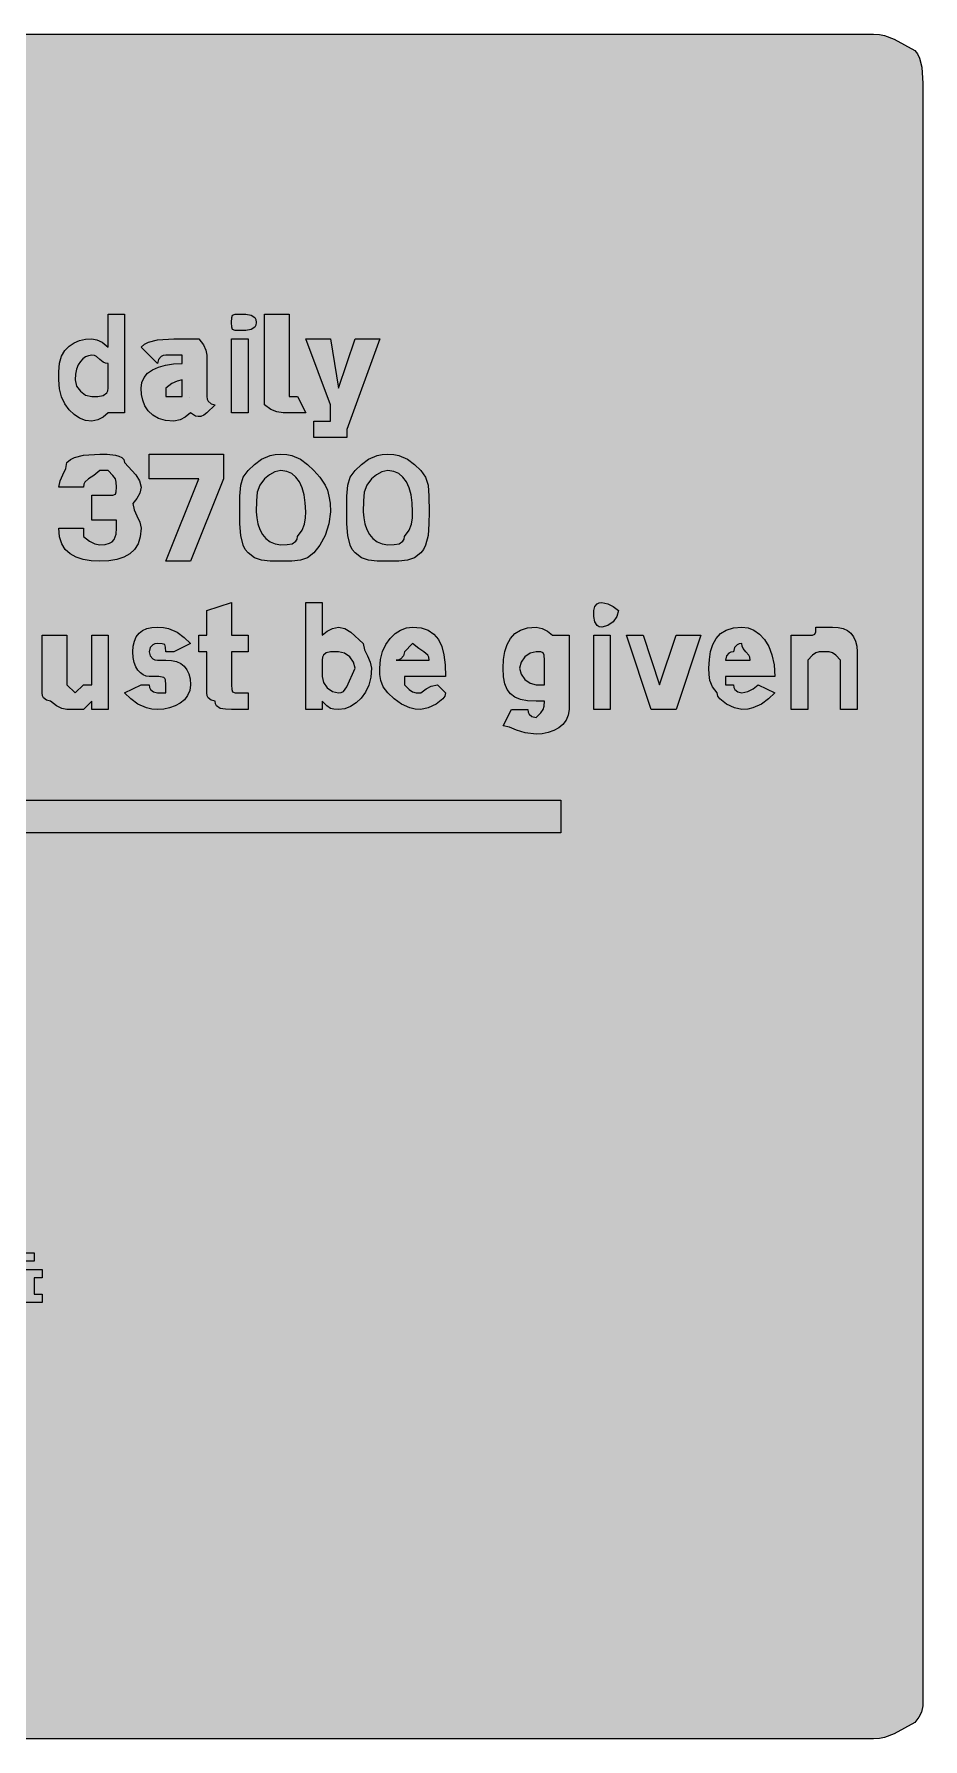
# Model space of a CAD drawing. Header units: metres. Extents: x 9 to 558, y 12 to 260.
# Drawn here: x 428 to 557.6, y 11.8 to 260.2 of the extents above; entities that cross this region are included whole.
import ezdxf

# ---------------------------------------------------------------- set-up
doc = ezdxf.new("R2010")
doc.units = ezdxf.units.M
for name, color, linetype, true_color in [('FILL_BLACK_000000', 7, 'Continuous', 0x000000), ('FILL_YELLOW_FFFF00', 7, 'Continuous', 0xffff00), ('STROKE_BLACK_000000', 7, 'Continuous', 0x000000)]:
    doc.layers.add(name, color=color, linetype=linetype, true_color=true_color)

msp = doc.modelspace()

# ---------------------------------------------------------------- hatches: boundary and pattern name
at = {"layer": 'FILL_BLACK_000000', "true_color": 0x000000}
h = msp.add_hatch(color=7, dxfattribs=at)
h.dxf.hatch_style = 1
h.paths.add_polyline_path([(441.21, 219.36), (441.21, 204.96), (438.81, 204.96), (438.06, 204.36), (437.29, 203.95), (436.41, 203.76), (435.51, 203.87), (434.65, 204.19), (433.84, 204.71), (433.11, 205.41), (432.5, 206.28), (432.02, 207.3), (431.72, 208.47), (431.61, 209.76), (431.61, 210.96), (431.72, 212.2), (432.02, 213.23), (432.5, 214.06), (433.11, 214.71), (433.84, 215.19), (434.65, 215.52), (435.51, 215.7), (436.41, 215.76), (437.16, 215.61), (437.93, 215.25), (438.81, 214.56), (438.81, 219.36), (441.21, 219.36)])
h.paths.add_polyline_path([(438.81, 212.16), (438.41, 212.21), (438.1, 212.35), (437.61, 212.76), (437.12, 213.17), (436.81, 213.31), (436.41, 213.36), (435.96, 213.3), (435.53, 213.13), (435.12, 212.85), (434.76, 212.46), (434.45, 211.95), (434.22, 211.33), (434.06, 210.6), (434.01, 209.76), (434.22, 208.88), (434.76, 208.11), (435.53, 207.57), (436.41, 207.36), (437.29, 207.38), (438.06, 207.51), (438.6, 207.87), (438.76, 208.16), (438.81, 208.56), (438.81, 210.96), (438.81, 212.16)], flags=16)
h = msp.add_hatch(color=7, dxfattribs=at)
h.dxf.hatch_style = 1
h.paths.add_polyline_path([(460.36, 217.76), (460.2, 217.47), (459.66, 217.11), (458.89, 216.98), (458.01, 216.96), (457.32, 216.98), (456.96, 217.11), (456.83, 217.47), (456.81, 218.16), (456.83, 218.85), (456.96, 219.21), (457.32, 219.34), (458.01, 219.36), (458.89, 219.34), (459.66, 219.21), (460.2, 218.85), (460.36, 218.56), (460.41, 218.16), (460.36, 217.76)])
h = msp.add_hatch(color=7, dxfattribs=at)
h.dxf.hatch_style = 1
h.paths.add_polyline_path([(465.21, 208.56), (465.21, 207.36), (466.41, 207.36), (467.61, 204.96), (466.41, 204.96), (465.21, 204.96), (464.31, 204.98), (463.41, 205.11), (462.51, 205.47), (461.61, 206.16), (461.61, 207.36), (461.61, 219.36), (465.21, 219.36), (465.21, 208.56)])
h = msp.add_hatch(color=7, dxfattribs=at)
h.dxf.hatch_style = 1
h.paths.add_polyline_path([(448.41, 213.36), (447.21, 213.36), (446.81, 213.31), (446.52, 213.17), (446.16, 212.76), (446.01, 212.16), (443.61, 214.56), (444.11, 214.96), (444.7, 215.25), (446.01, 215.61), (448.41, 215.76), (452.01, 215.76), (452.7, 214.88), (453.06, 214.11), (453.21, 213.36), (453.21, 207.36), (453.26, 206.96), (453.4, 206.67), (453.81, 206.31), (454.41, 206.16), (453.21, 204.96), (452.76, 204.62), (452.33, 204.45), (451.92, 204.43), (451.56, 204.51), (450.81, 204.96), (450.06, 204.36), (449.29, 203.95), (448.41, 203.76), (447.17, 203.87), (446.14, 204.17), (445.31, 204.65), (444.66, 205.26), (444.18, 205.99), (443.85, 206.8), (443.67, 207.66), (443.61, 208.56), (443.72, 209.4), (444.04, 210.13), (444.56, 210.75), (445.26, 211.26), (446.13, 211.65), (447.15, 211.93), (448.32, 212.1), (449.61, 212.16), (449.61, 213.36), (448.41, 213.36)])
h.paths.add_polyline_path([(448.41, 207.36), (449.61, 207.36), (449.61, 209.76), (448.86, 209.61), (448.09, 209.25), (447.21, 208.56), (447.21, 207.36), (448.41, 207.36)], flags=16)
h = msp.add_hatch(color=7, dxfattribs=at)
h.dxf.hatch_style = 1
h.paths.add_polyline_path([(456.81, 204.96), (456.81, 215.76), (459.21, 215.76), (459.21, 204.96), (456.81, 204.96)])
h = msp.add_hatch(color=7, dxfattribs=at)
h.dxf.hatch_style = 1
h.paths.add_polyline_path([(473.61, 202.56), (473.61, 201.36), (472.41, 201.36), (468.81, 201.36), (468.81, 203.76), (470.01, 203.76), (471.21, 203.76), (471.21, 204.96), (471.21, 206.16), (467.61, 215.76), (471.21, 215.76), (472.41, 208.56), (474.81, 215.76), (478.41, 215.76), (473.61, 202.56)])
h = msp.add_hatch(color=7, dxfattribs=at)
h.dxf.hatch_style = 1
h.paths.add_polyline_path([(436.32, 183.42), (435.15, 183.6), (434.13, 183.93), (433.26, 184.41), (432.56, 185.06), (432.04, 185.89), (431.72, 186.92), (431.61, 188.16), (435.21, 188.16), (435.21, 186.96), (436.09, 186.27), (436.86, 185.91), (437.61, 185.76), (438.4, 185.81), (439, 185.97), (439.42, 186.2), (439.71, 186.51), (439.97, 187.28), (440.01, 188.16), (440.01, 189.36), (438.81, 189.36), (436.41, 189.36), (436.41, 192.96), (438.81, 192.96), (439.5, 192.98), (439.86, 193.11), (439.99, 193.47), (440.01, 194.16), (439.99, 194.87), (439.86, 195.36), (439.5, 195.85), (438.81, 196.56), (437.61, 196.56), (436.73, 195.85), (435.96, 195.36), (435.42, 194.87), (435.26, 194.56), (435.21, 194.16), (431.61, 194.16), (431.8, 195.06), (432.21, 195.96), (432.62, 196.86), (432.81, 197.76), (433.31, 198.16), (433.9, 198.45), (435.21, 198.81), (437.61, 198.96), (438.68, 198.94), (439.86, 198.81), (440.39, 198.67), (440.82, 198.45), (441.1, 198.16), (441.21, 197.76), (442.86, 195.96), (443.4, 195.06), (443.61, 194.16), (443.42, 193.28), (443.01, 192.51), (442.41, 191.76), (442.6, 190.86), (443.01, 189.96), (443.42, 189.06), (443.61, 188.16), (443.5, 186.92), (443.18, 185.89), (442.66, 185.06), (441.96, 184.41), (441.09, 183.93), (440.07, 183.6), (438.9, 183.42), (437.61, 183.36), (436.32, 183.42)])
h = msp.add_hatch(color=7, dxfattribs=at)
h.dxf.hatch_style = 1
h.paths.add_polyline_path([(452.01, 195.36), (444.81, 195.36), (444.81, 198.96), (455.61, 198.96), (455.61, 195.36), (450.81, 183.36), (447.21, 183.36), (452.01, 195.36)])
h = msp.add_hatch(color=7, dxfattribs=at)
h.dxf.hatch_style = 1
h.paths.add_polyline_path([(470.46, 187.11), (469.69, 185.67), (468.81, 184.56), (467.89, 183.87), (466.86, 183.51), (465.6, 183.38), (464.01, 183.36), (462.42, 183.38), (461.16, 183.51), (460.13, 183.87), (459.21, 184.56), (458.81, 185.06), (458.52, 185.67), (458.16, 187.11), (458.03, 188.78), (458.01, 190.56), (458.03, 192.85), (458.16, 194.46), (458.52, 195.62), (459.21, 196.56), (460.13, 197.44), (461.16, 198.21), (462.42, 198.75), (463.16, 198.91), (464.01, 198.96), (464.86, 198.91), (465.6, 198.75), (466.86, 198.21), (467.89, 197.44), (468.81, 196.56), (469.69, 195.62), (470.46, 194.46), (470.77, 193.72), (471, 192.85), (471.16, 191.8), (471.21, 190.56), (471, 188.78), (470.46, 187.11)])
h.paths.add_polyline_path([(467.38, 193.02), (467.1, 194.04), (466.71, 194.91), (466.2, 195.61), (465.58, 196.13), (464.85, 196.45), (464.01, 196.56), (463.13, 196.37), (462.36, 195.96), (461.61, 195.36), (460.92, 194.44), (460.56, 193.41), (460.43, 192.15), (460.41, 190.56), (460.47, 189.66), (460.63, 188.8), (460.92, 187.99), (461.31, 187.26), (461.82, 186.65), (462.43, 186.17), (463.17, 185.87), (464.01, 185.76), (464.89, 185.78), (465.66, 185.91), (466.2, 186.27), (466.36, 186.56), (466.41, 186.96), (467.1, 187.86), (467.46, 188.76), (467.59, 189.66), (467.61, 190.56), (467.55, 191.85), (467.38, 193.02)], flags=16)
h = msp.add_hatch(color=7, dxfattribs=at)
h.dxf.hatch_style = 1
h.paths.add_polyline_path([(485.46, 187.11), (485.1, 185.67), (484.81, 185.06), (484.41, 184.56), (483.49, 183.87), (482.46, 183.51), (481.2, 183.38), (479.61, 183.36), (478.02, 183.38), (476.76, 183.51), (475.73, 183.87), (474.81, 184.56), (474.41, 185.06), (474.12, 185.67), (473.76, 187.11), (473.63, 188.78), (473.61, 190.56), (473.63, 192.85), (473.76, 194.46), (474.12, 195.62), (474.81, 196.56), (475.73, 197.44), (476.76, 198.21), (478.02, 198.75), (478.76, 198.91), (479.61, 198.96), (480.46, 198.91), (481.2, 198.75), (482.46, 198.21), (483.49, 197.44), (484.41, 196.56), (485.1, 195.62), (485.46, 194.46), (485.59, 192.85), (485.61, 190.56), (485.59, 188.78), (485.46, 187.11)])
h.paths.add_polyline_path([(482.98, 193.02), (482.7, 194.04), (482.31, 194.91), (481.8, 195.61), (481.18, 196.13), (480.45, 196.45), (479.61, 196.56), (478.73, 196.37), (477.96, 195.96), (477.21, 195.36), (476.52, 194.44), (476.16, 193.41), (476.03, 192.15), (476.01, 190.56), (476.07, 189.66), (476.23, 188.8), (476.52, 187.99), (476.91, 187.26), (477.42, 186.65), (478.03, 186.17), (478.77, 185.87), (479.61, 185.76), (480.49, 185.78), (481.26, 185.91), (481.8, 186.27), (481.96, 186.56), (482.01, 186.96), (482.7, 187.86), (483.06, 188.76), (483.19, 189.66), (483.21, 190.56), (483.15, 191.85), (482.98, 193.02)], flags=16)
h = msp.add_hatch(color=7, dxfattribs=at)
h.dxf.hatch_style = 1
h.paths.add_polyline_path([(459.21, 172.56), (459.21, 170.16), (456.81, 170.16), (456.81, 165.36), (456.83, 164.67), (456.96, 164.31), (457.32, 164.18), (458.01, 164.16), (459.21, 164.16), (459.21, 161.76), (456.81, 161.76), (455.93, 161.78), (455.16, 161.91), (454.62, 162.27), (454.46, 162.56), (454.41, 162.96), (453.81, 163.11), (453.4, 163.47), (453.26, 163.76), (453.21, 164.16), (453.21, 170.16), (452.01, 170.16), (452.01, 172.56), (453.21, 172.56), (453.21, 176.16), (456.81, 177.36), (456.81, 172.56), (459.21, 172.56)])
h = msp.add_hatch(color=7, dxfattribs=at)
h.dxf.hatch_style = 1
h.paths.add_polyline_path([(471.21, 161.91), (470.72, 162.27), (470.01, 162.96), (470.01, 161.76), (467.61, 161.76), (467.61, 177.36), (470.01, 177.36), (470.01, 172.56), (470.76, 173.16), (471.53, 173.57), (472.41, 173.76), (473.31, 173.55), (474.21, 173.01), (476.01, 171.36), (476.2, 170.46), (476.61, 169.56), (477.02, 168.66), (477.21, 167.76), (477.1, 166.47), (476.8, 165.3), (476.32, 164.28), (475.71, 163.41), (474.98, 162.71), (474.17, 162.19), (473.31, 161.87), (472.41, 161.76), (471.7, 161.78), (471.21, 161.91)])
h.paths.add_polyline_path([(473.12, 164.38), (473.61, 165.06), (474.81, 167.76), (474.6, 168.64), (474.06, 169.41), (473.29, 169.95), (472.41, 170.16), (471.21, 170.16), (470.61, 170.01), (470.2, 169.65), (470.06, 169.36), (470.01, 168.96), (470.01, 166.56), (470.22, 165.68), (470.76, 164.91), (471.53, 164.37), (472.41, 164.16), (472.81, 164.22), (473.12, 164.38)], flags=16)
h = msp.add_hatch(color=7, dxfattribs=at)
h.dxf.hatch_style = 1
h.paths.add_polyline_path([(513, 175.28), (512.46, 174.51), (511.69, 173.97), (510.81, 173.76), (510.41, 173.81), (510.12, 173.97), (509.76, 174.51), (509.63, 175.28), (509.61, 176.16), (509.76, 176.76), (510.12, 177.17), (510.41, 177.31), (510.81, 177.36), (511.69, 177.17), (512.46, 176.76), (513.21, 176.16), (513, 175.28)])
h = msp.add_hatch(color=7, dxfattribs=at)
h.dxf.hatch_style = 1
h.paths.add_polyline_path([(438.81, 172.56), (438.81, 161.76), (436.41, 161.76), (436.41, 162.96), (435.21, 161.76), (432.81, 161.76), (432.06, 161.91), (431.29, 162.27), (430.41, 162.96), (429.81, 163.11), (429.4, 163.47), (429.26, 163.76), (429.21, 164.16), (429.21, 165.36), (429.21, 172.56), (432.81, 172.56), (432.81, 166.56), (432.81, 165.36), (434.01, 164.16), (435.21, 165.36), (436.41, 165.36), (436.41, 166.56), (436.41, 172.56), (438.81, 172.56)])
h = msp.add_hatch(color=7, dxfattribs=at)
h.dxf.hatch_style = 1
h.paths.add_polyline_path([(450.7, 164.52), (450.4, 163.78), (449.92, 163.17), (449.31, 162.66), (448.58, 162.27), (447.77, 161.98), (446.91, 161.82), (446.01, 161.76), (445.16, 161.81), (444.42, 161.97), (443.16, 162.51), (442.13, 163.28), (441.21, 164.16), (443.61, 165.36), (444.81, 165.36), (444.86, 164.96), (445, 164.67), (445.41, 164.31), (446.01, 164.16), (447.21, 164.16), (447.21, 165.36), (447.17, 166.05), (447.08, 166.27), (446.91, 166.41), (446.2, 166.54), (444.81, 166.56), (444.36, 166.62), (443.93, 166.78), (443.52, 167.07), (443.16, 167.46), (442.85, 167.97), (442.62, 168.58), (442.46, 169.32), (442.41, 170.16), (442.47, 171), (442.63, 171.73), (442.92, 172.35), (443.31, 172.86), (443.82, 173.25), (444.43, 173.53), (445.17, 173.7), (446.01, 173.76), (446.86, 173.71), (447.6, 173.55), (448.86, 173.01), (449.89, 172.24), (450.81, 171.36), (448.41, 170.16), (447.21, 170.16), (447.19, 170.85), (447.06, 171.21), (446.7, 171.34), (446.01, 171.36), (445.61, 171.31), (445.32, 171.17), (444.96, 170.76), (444.81, 170.16), (444.96, 169.56), (445.32, 169.15), (445.61, 169.01), (446.01, 168.96), (447.21, 168.96), (448.05, 168.9), (448.78, 168.73), (449.4, 168.45), (449.91, 168.06), (450.3, 167.55), (450.58, 166.93), (450.75, 166.2), (450.81, 165.36), (450.7, 164.52)])
h = msp.add_hatch(color=7, dxfattribs=at)
h.dxf.hatch_style = 1
h.paths.add_polyline_path([(482.01, 165.36), (482.72, 164.67), (483.21, 164.31), (483.7, 164.18), (484.41, 164.16), (485.16, 164.76), (485.93, 165.17), (486.81, 165.36), (488.01, 164.16), (487.9, 163.71), (487.62, 163.28), (486.66, 162.51), (485.48, 161.97), (484.41, 161.76), (483.56, 161.81), (482.82, 161.97), (481.56, 162.51), (480.53, 163.28), (479.61, 164.16), (478.92, 165.06), (478.56, 165.96), (478.43, 166.86), (478.41, 167.76), (478.52, 169.05), (478.82, 170.22), (479.3, 171.24), (479.91, 172.11), (480.64, 172.81), (481.45, 173.33), (482.31, 173.65), (483.21, 173.76), (484.45, 173.65), (485.48, 173.31), (486.31, 172.75), (486.96, 171.96), (487.44, 170.95), (487.77, 169.71), (487.95, 168.25), (488.01, 166.56), (482.01, 166.56), (482.01, 165.36)])
h.paths.add_polyline_path([(485.56, 169.36), (485.4, 169.67), (484.86, 170.16), (484.09, 170.65), (483.21, 171.36), (482.01, 170.16), (481.86, 169.56), (481.5, 169.15), (481.21, 169.01), (480.81, 168.96), (485.61, 168.96), (485.56, 169.36)], flags=16)
h = msp.add_hatch(color=7, dxfattribs=at)
h.dxf.hatch_style = 1
h.paths.add_polyline_path([(505.6, 160.18), (505.12, 159.57), (504.51, 159.06), (503.78, 158.67), (502.97, 158.38), (502.11, 158.22), (501.21, 158.16), (499.62, 158.35), (498.36, 158.76), (497.33, 159.17), (496.41, 159.36), (497.61, 161.76), (500.01, 161.76), (500.06, 161.36), (500.2, 161.07), (500.61, 160.71), (501.21, 160.56), (501.9, 161.27), (502.26, 161.76), (502.39, 162.25), (502.41, 162.96), (501.21, 162.96), (499.97, 163.02), (498.94, 163.2), (498.11, 163.53), (497.46, 164.01), (496.98, 164.66), (496.65, 165.49), (496.47, 166.52), (496.41, 167.76), (496.47, 169.05), (496.65, 170.22), (496.98, 171.24), (497.46, 172.11), (498.11, 172.81), (498.94, 173.33), (499.97, 173.65), (501.21, 173.76), (502.09, 173.57), (502.86, 173.16), (503.61, 172.56), (506.01, 172.56), (506.01, 161.76), (505.9, 160.92), (505.6, 160.18)])
h.paths.add_polyline_path([(502.26, 170.01), (501.9, 170.14), (501.21, 170.16), (500.33, 169.95), (499.56, 169.41), (499.02, 168.64), (498.81, 167.76), (499.02, 166.88), (499.56, 166.11), (500.33, 165.57), (501.21, 165.36), (502.41, 165.36), (502.41, 166.56), (502.41, 168.96), (502.39, 169.65), (502.26, 170.01)], flags=16)
h = msp.add_hatch(color=7, dxfattribs=at)
h.dxf.hatch_style = 1
h.paths.add_polyline_path([(509.61, 161.76), (509.61, 172.56), (512.01, 172.56), (512.01, 161.76), (509.61, 161.76)])
h = msp.add_hatch(color=7, dxfattribs=at)
h.dxf.hatch_style = 1
h.paths.add_polyline_path([(514.41, 172.56), (516.81, 172.56), (519.21, 165.36), (521.61, 172.56), (525.21, 172.56), (521.61, 161.76), (519.21, 161.76), (518.01, 161.76), (514.41, 172.56)])
h = msp.add_hatch(color=7, dxfattribs=at)
h.dxf.hatch_style = 1
h.paths.add_polyline_path([(528.81, 165.36), (530.01, 165.36), (530.06, 164.96), (530.2, 164.67), (530.61, 164.31), (531.21, 164.16), (532.09, 164.35), (532.86, 164.76), (533.61, 165.36), (536.01, 164.16), (535.09, 163.28), (534.06, 162.51), (532.8, 161.97), (532.06, 161.81), (531.21, 161.76), (530.14, 161.97), (528.96, 162.51), (528, 163.28), (527.72, 163.71), (527.61, 164.16), (526.92, 165.06), (526.56, 165.96), (526.43, 166.86), (526.41, 167.76), (526.47, 169.05), (526.65, 170.22), (526.98, 171.24), (527.46, 172.11), (528.11, 172.81), (528.94, 173.33), (529.97, 173.65), (531.21, 173.76), (532.11, 173.65), (532.97, 173.31), (533.78, 172.75), (534.51, 171.96), (535.12, 170.95), (535.6, 169.71), (535.9, 168.25), (536.01, 166.56), (528.81, 166.56), (528.81, 165.36)])
h.paths.add_polyline_path([(532.36, 169.36), (532.22, 169.67), (531.81, 170.16), (531.4, 170.65), (531.26, 170.96), (531.21, 171.36), (530.81, 171.31), (530.52, 171.17), (530.16, 170.76), (530.01, 170.16), (529.61, 170.11), (529.32, 169.97), (528.96, 169.56), (528.81, 168.96), (532.41, 168.96), (532.36, 169.36)], flags=16)
h = msp.add_hatch(color=7, dxfattribs=at)
h.dxf.hatch_style = 1
h.paths.add_polyline_path([(545.61, 161.76), (545.61, 168.96), (544.9, 169.65), (544.41, 170.01), (543.92, 170.14), (543.21, 170.16), (542.5, 170.14), (542.01, 170.01), (541.52, 169.65), (540.81, 168.96), (540.81, 161.76), (538.41, 161.76), (538.41, 172.56), (540.81, 172.56), (541.5, 172.58), (541.86, 172.71), (541.99, 173.07), (542.01, 173.76), (544.41, 173.76), (545.25, 173.7), (545.98, 173.53), (546.6, 173.25), (547.11, 172.86), (547.5, 172.35), (547.78, 171.73), (547.95, 171), (548.01, 170.16), (548.01, 161.76), (545.61, 161.76)])
h = msp.add_hatch(color=7, dxfattribs=at)
h.dxf.hatch_style = 1
h.paths.add_polyline_path([(76.41, 138.96), (69.21, 138.96), (62.01, 146.16), (69.21, 153.36), (76.41, 153.36), (71.61, 148.56), (504.81, 148.56), (504.81, 143.76), (71.61, 143.76), (76.41, 138.96)])
h = msp.add_hatch(color=7, dxfattribs=at)
h.dxf.hatch_style = 1
h.paths.add_polyline_path([(424.41, 81.36), (420.81, 81.36), (420.81, 83.76), (424.41, 83.76), (424.41, 84.96), (425.61, 84.96), (425.61, 82.56), (428.01, 82.56), (428.01, 81.36), (425.61, 81.36), (425.61, 80.16), (429.21, 80.16), (429.21, 78.96), (428.01, 78.96), (428.01, 76.56), (429.21, 76.56), (429.21, 75.36), (426.81, 75.36), (426.81, 71.76), (426.81, 70.56), (425.61, 70.56), (424.41, 70.56), (423.21, 71.76), (425.61, 71.76), (425.61, 72.96), (425.61, 75.36), (420.81, 75.36), (420.81, 76.56), (425.61, 76.56), (425.61, 78.96), (420.81, 78.96), (420.81, 80.16), (424.41, 80.16), (424.41, 81.36)])
at = {"layer": 'FILL_YELLOW_FFFF00', "true_color": 0xffff00}
h = msp.add_hatch(color=7, dxfattribs=at)
h.dxf.hatch_style = 1
h.paths.add_polyline_path([(551.26, 260.11), (552.02, 259.95), (553.41, 259.41), (556.41, 257.76), (556.81, 257.26), (557.1, 256.67), (557.46, 255.36), (557.61, 252.96), (557.61, 18.96), (557.61, 16.56), (557.42, 15.68), (557.01, 14.91), (556.41, 14.16), (553.41, 12.51), (552.02, 11.97), (551.26, 11.81), (550.41, 11.76), (16.41, 11.76), (14.01, 11.76), (13.13, 12.47), (12.36, 12.96), (11.82, 13.45), (11.66, 13.76), (11.61, 14.16), (10.82, 14.61), (10.22, 15.08), (9.8, 15.57), (9.51, 16.11), (9.25, 17.37), (9.21, 18.96), (9.21, 252.96), (9.21, 255.36), (11.61, 257.76), (12.36, 258.36), (13.13, 258.77), (14.01, 258.96), (14.76, 259.56), (15.53, 259.97), (16.41, 260.16), (550.41, 260.16), (551.26, 260.11)])

# ---------------------------------------------------------------- linework, layer by layer
at = {"layer": 'FILL_BLACK_000000', "lineweight": 0, "true_color": 0x000000}
for points in [[(441.21, 219.36), (441.21, 204.96), (438.81, 204.96), (438.06, 204.36), (437.29, 203.95), (436.41, 203.76), (435.51, 203.87), (434.65, 204.19), (433.84, 204.71), (433.11, 205.41), (432.5, 206.28), (432.02, 207.3), (431.72, 208.47), (431.61, 209.76), (431.61, 210.96), (431.72, 212.2), (432.02, 213.23), (432.5, 214.06), (433.11, 214.71), (433.84, 215.19), (434.65, 215.52), (435.51, 215.7), (436.41, 215.76), (437.16, 215.61), (437.93, 215.25), (438.81, 214.56), (438.81, 219.36)], [(460.36, 217.76), (460.2, 217.47), (459.66, 217.11), (458.89, 216.98), (458.01, 216.96), (457.32, 216.98), (456.96, 217.11), (456.83, 217.47), (456.81, 218.16), (456.83, 218.85), (456.96, 219.21), (457.32, 219.34), (458.01, 219.36), (458.89, 219.34), (459.66, 219.21), (460.2, 218.85), (460.36, 218.56), (460.41, 218.16)], [(465.21, 208.56), (465.21, 207.36), (466.41, 207.36), (467.61, 204.96), (466.41, 204.96), (465.21, 204.96), (464.31, 204.98), (463.41, 205.11), (462.51, 205.47), (461.61, 206.16), (461.61, 207.36), (461.61, 219.36), (465.21, 219.36)], [(448.41, 213.36), (447.21, 213.36), (446.81, 213.31), (446.52, 213.17), (446.16, 212.76), (446.01, 212.16), (443.61, 214.56), (444.11, 214.96), (444.7, 215.25), (446.01, 215.61), (448.41, 215.76), (452.01, 215.76), (452.7, 214.88), (453.06, 214.11), (453.21, 213.36), (453.21, 207.36), (453.26, 206.96), (453.4, 206.67), (453.81, 206.31), (454.41, 206.16), (453.21, 204.96), (452.76, 204.62), (452.33, 204.45), (451.92, 204.43), (451.56, 204.51), (450.81, 204.96), (450.06, 204.36), (449.29, 203.95), (448.41, 203.76), (447.17, 203.87), (446.14, 204.17), (445.31, 204.65), (444.66, 205.26), (444.18, 205.99), (443.85, 206.8), (443.67, 207.66), (443.61, 208.56), (443.72, 209.4), (444.04, 210.13), (444.56, 210.75), (445.26, 211.26), (446.13, 211.65), (447.15, 211.93), (448.32, 212.1), (449.61, 212.16), (449.61, 213.36)], [(456.81, 204.96), (456.81, 215.76), (459.21, 215.76), (459.21, 204.96)], [(473.61, 202.56), (473.61, 201.36), (472.41, 201.36), (468.81, 201.36), (468.81, 203.76), (470.01, 203.76), (471.21, 203.76), (471.21, 204.96), (471.21, 206.16), (467.61, 215.76), (471.21, 215.76), (472.41, 208.56), (474.81, 215.76), (478.41, 215.76)], [(438.81, 212.16), (438.41, 212.21), (438.1, 212.35), (437.61, 212.76), (437.12, 213.17), (436.81, 213.31), (436.41, 213.36), (435.96, 213.3), (435.53, 213.13), (435.12, 212.85), (434.76, 212.46), (434.45, 211.95), (434.22, 211.33), (434.06, 210.6), (434.01, 209.76), (434.22, 208.88), (434.76, 208.11), (435.53, 207.57), (436.41, 207.36), (437.29, 207.38), (438.06, 207.51), (438.6, 207.87), (438.76, 208.16), (438.81, 208.56), (438.81, 210.96)], [(448.41, 207.36), (449.61, 207.36), (449.61, 209.76), (448.86, 209.61), (448.09, 209.25), (447.21, 208.56), (447.21, 207.36)], [(436.32, 183.42), (435.15, 183.6), (434.13, 183.93), (433.26, 184.41), (432.56, 185.06), (432.04, 185.89), (431.72, 186.92), (431.61, 188.16), (435.21, 188.16), (435.21, 186.96), (436.09, 186.27), (436.86, 185.91), (437.61, 185.76), (438.4, 185.81), (439, 185.97), (439.42, 186.2), (439.71, 186.51), (439.97, 187.28), (440.01, 188.16), (440.01, 189.36), (438.81, 189.36), (436.41, 189.36), (436.41, 192.96), (438.81, 192.96), (439.5, 192.98), (439.86, 193.11), (439.99, 193.47), (440.01, 194.16), (439.99, 194.87), (439.86, 195.36), (439.5, 195.85), (438.81, 196.56), (437.61, 196.56), (436.73, 195.85), (435.96, 195.36), (435.42, 194.87), (435.26, 194.56), (435.21, 194.16), (431.61, 194.16), (431.8, 195.06), (432.21, 195.96), (432.62, 196.86), (432.81, 197.76), (433.31, 198.16), (433.9, 198.45), (435.21, 198.81), (437.61, 198.96), (438.68, 198.94), (439.86, 198.81), (440.39, 198.67), (440.82, 198.45), (441.1, 198.16), (441.21, 197.76), (442.86, 195.96), (443.4, 195.06), (443.61, 194.16), (443.42, 193.28), (443.01, 192.51), (442.41, 191.76), (442.6, 190.86), (443.01, 189.96), (443.42, 189.06), (443.61, 188.16), (443.5, 186.92), (443.18, 185.89), (442.66, 185.06), (441.96, 184.41), (441.09, 183.93), (440.07, 183.6), (438.9, 183.42), (437.61, 183.36)], [(452.01, 195.36), (444.81, 195.36), (444.81, 198.96), (455.61, 198.96), (455.61, 195.36), (450.81, 183.36), (447.21, 183.36)], [(470.46, 187.11), (469.69, 185.67), (468.81, 184.56), (467.89, 183.87), (466.86, 183.51), (465.6, 183.38), (464.01, 183.36), (462.42, 183.38), (461.16, 183.51), (460.13, 183.87), (459.21, 184.56), (458.81, 185.06), (458.52, 185.67), (458.16, 187.11), (458.03, 188.78), (458.01, 190.56), (458.03, 192.85), (458.16, 194.46), (458.52, 195.62), (459.21, 196.56), (460.13, 197.44), (461.16, 198.21), (462.42, 198.75), (463.16, 198.91), (464.01, 198.96), (464.86, 198.91), (465.6, 198.75), (466.86, 198.21), (467.89, 197.44), (468.81, 196.56), (469.69, 195.62), (470.46, 194.46), (470.77, 193.72), (471, 192.85), (471.16, 191.8), (471.21, 190.56), (471, 188.78)], [(485.46, 187.11), (485.1, 185.67), (484.81, 185.06), (484.41, 184.56), (483.49, 183.87), (482.46, 183.51), (481.2, 183.38), (479.61, 183.36), (478.02, 183.38), (476.76, 183.51), (475.73, 183.87), (474.81, 184.56), (474.41, 185.06), (474.12, 185.67), (473.76, 187.11), (473.63, 188.78), (473.61, 190.56), (473.63, 192.85), (473.76, 194.46), (474.12, 195.62), (474.81, 196.56), (475.73, 197.44), (476.76, 198.21), (478.02, 198.75), (478.76, 198.91), (479.61, 198.96), (480.46, 198.91), (481.2, 198.75), (482.46, 198.21), (483.49, 197.44), (484.41, 196.56), (485.1, 195.62), (485.46, 194.46), (485.59, 192.85), (485.61, 190.56), (485.59, 188.78)], [(467.38, 193.02), (467.1, 194.04), (466.71, 194.91), (466.2, 195.61), (465.58, 196.13), (464.85, 196.45), (464.01, 196.56), (463.13, 196.37), (462.36, 195.96), (461.61, 195.36), (460.92, 194.44), (460.56, 193.41), (460.43, 192.15), (460.41, 190.56), (460.47, 189.66), (460.63, 188.8), (460.92, 187.99), (461.31, 187.26), (461.82, 186.65), (462.43, 186.17), (463.17, 185.87), (464.01, 185.76), (464.89, 185.78), (465.66, 185.91), (466.2, 186.27), (466.36, 186.56), (466.41, 186.96), (467.1, 187.86), (467.46, 188.76), (467.59, 189.66), (467.61, 190.56), (467.55, 191.85)], [(482.98, 193.02), (482.7, 194.04), (482.31, 194.91), (481.8, 195.61), (481.18, 196.13), (480.45, 196.45), (479.61, 196.56), (478.73, 196.37), (477.96, 195.96), (477.21, 195.36), (476.52, 194.44), (476.16, 193.41), (476.03, 192.15), (476.01, 190.56), (476.07, 189.66), (476.23, 188.8), (476.52, 187.99), (476.91, 187.26), (477.42, 186.65), (478.03, 186.17), (478.77, 185.87), (479.61, 185.76), (480.49, 185.78), (481.26, 185.91), (481.8, 186.27), (481.96, 186.56), (482.01, 186.96), (482.7, 187.86), (483.06, 188.76), (483.19, 189.66), (483.21, 190.56), (483.15, 191.85)], [(459.21, 172.56), (459.21, 170.16), (456.81, 170.16), (456.81, 165.36), (456.83, 164.67), (456.96, 164.31), (457.32, 164.18), (458.01, 164.16), (459.21, 164.16), (459.21, 161.76), (456.81, 161.76), (455.93, 161.78), (455.16, 161.91), (454.62, 162.27), (454.46, 162.56), (454.41, 162.96), (453.81, 163.11), (453.4, 163.47), (453.26, 163.76), (453.21, 164.16), (453.21, 170.16), (452.01, 170.16), (452.01, 172.56), (453.21, 172.56), (453.21, 176.16), (456.81, 177.36), (456.81, 172.56)], [(471.21, 161.91), (470.72, 162.27), (470.01, 162.96), (470.01, 161.76), (467.61, 161.76), (467.61, 177.36), (470.01, 177.36), (470.01, 172.56), (470.76, 173.16), (471.53, 173.57), (472.41, 173.76), (473.31, 173.55), (474.21, 173.01), (476.01, 171.36), (476.2, 170.46), (476.61, 169.56), (477.02, 168.66), (477.21, 167.76), (477.1, 166.47), (476.8, 165.3), (476.32, 164.28), (475.71, 163.41), (474.98, 162.71), (474.17, 162.19), (473.31, 161.87), (472.41, 161.76), (471.7, 161.78)], [(513, 175.28), (512.46, 174.51), (511.69, 173.97), (510.81, 173.76), (510.41, 173.81), (510.12, 173.97), (509.76, 174.51), (509.63, 175.28), (509.61, 176.16), (509.76, 176.76), (510.12, 177.17), (510.41, 177.31), (510.81, 177.36), (511.69, 177.17), (512.46, 176.76), (513.21, 176.16)], [(438.81, 172.56), (438.81, 161.76), (436.41, 161.76), (436.41, 162.96), (435.21, 161.76), (432.81, 161.76), (432.06, 161.91), (431.29, 162.27), (430.41, 162.96), (429.81, 163.11), (429.4, 163.47), (429.26, 163.76), (429.21, 164.16), (429.21, 165.36), (429.21, 172.56), (432.81, 172.56), (432.81, 166.56), (432.81, 165.36), (434.01, 164.16), (435.21, 165.36), (436.41, 165.36), (436.41, 166.56), (436.41, 172.56)], [(450.7, 164.52), (450.4, 163.78), (449.92, 163.17), (449.31, 162.66), (448.58, 162.27), (447.77, 161.98), (446.91, 161.82), (446.01, 161.76), (445.16, 161.81), (444.42, 161.97), (443.16, 162.51), (442.13, 163.28), (441.21, 164.16), (443.61, 165.36), (444.81, 165.36), (444.86, 164.96), (445, 164.67), (445.41, 164.31), (446.01, 164.16), (447.21, 164.16), (447.21, 165.36), (447.17, 166.05), (447.08, 166.27), (446.91, 166.41), (446.2, 166.54), (444.81, 166.56), (444.36, 166.62), (443.93, 166.78), (443.52, 167.07), (443.16, 167.46), (442.85, 167.97), (442.62, 168.58), (442.46, 169.32), (442.41, 170.16), (442.47, 171), (442.63, 171.73), (442.92, 172.35), (443.31, 172.86), (443.82, 173.25), (444.43, 173.53), (445.17, 173.7), (446.01, 173.76), (446.86, 173.71), (447.6, 173.55), (448.86, 173.01), (449.89, 172.24), (450.81, 171.36), (448.41, 170.16), (447.21, 170.16), (447.19, 170.85), (447.06, 171.21), (446.7, 171.34), (446.01, 171.36), (445.61, 171.31), (445.32, 171.17), (444.96, 170.76), (444.81, 170.16), (444.96, 169.56), (445.32, 169.15), (445.61, 169.01), (446.01, 168.96), (447.21, 168.96), (448.05, 168.9), (448.78, 168.73), (449.4, 168.45), (449.91, 168.06), (450.3, 167.55), (450.58, 166.93), (450.75, 166.2), (450.81, 165.36)], [(482.01, 165.36), (482.72, 164.67), (483.21, 164.31), (483.7, 164.18), (484.41, 164.16), (485.16, 164.76), (485.93, 165.17), (486.81, 165.36), (488.01, 164.16), (487.9, 163.71), (487.62, 163.28), (486.66, 162.51), (485.48, 161.97), (484.41, 161.76), (483.56, 161.81), (482.82, 161.97), (481.56, 162.51), (480.53, 163.28), (479.61, 164.16), (478.92, 165.06), (478.56, 165.96), (478.43, 166.86), (478.41, 167.76), (478.52, 169.05), (478.82, 170.22), (479.3, 171.24), (479.91, 172.11), (480.64, 172.81), (481.45, 173.33), (482.31, 173.65), (483.21, 173.76), (484.45, 173.65), (485.48, 173.31), (486.31, 172.75), (486.96, 171.96), (487.44, 170.95), (487.77, 169.71), (487.95, 168.25), (488.01, 166.56), (482.01, 166.56)], [(505.6, 160.18), (505.12, 159.57), (504.51, 159.06), (503.78, 158.67), (502.97, 158.38), (502.11, 158.22), (501.21, 158.16), (499.62, 158.35), (498.36, 158.76), (497.33, 159.17), (496.41, 159.36), (497.61, 161.76), (500.01, 161.76), (500.06, 161.36), (500.2, 161.07), (500.61, 160.71), (501.21, 160.56), (501.9, 161.27), (502.26, 161.76), (502.39, 162.25), (502.41, 162.96), (501.21, 162.96), (499.97, 163.02), (498.94, 163.2), (498.11, 163.53), (497.46, 164.01), (496.98, 164.66), (496.65, 165.49), (496.47, 166.52), (496.41, 167.76), (496.47, 169.05), (496.65, 170.22), (496.98, 171.24), (497.46, 172.11), (498.11, 172.81), (498.94, 173.33), (499.97, 173.65), (501.21, 173.76), (502.09, 173.57), (502.86, 173.16), (503.61, 172.56), (506.01, 172.56), (506.01, 161.76), (505.9, 160.92)], [(509.61, 161.76), (509.61, 172.56), (512.01, 172.56), (512.01, 161.76)], [(514.41, 172.56), (516.81, 172.56), (519.21, 165.36), (521.61, 172.56), (525.21, 172.56), (521.61, 161.76), (519.21, 161.76), (518.01, 161.76)], [(528.81, 165.36), (530.01, 165.36), (530.06, 164.96), (530.2, 164.67), (530.61, 164.31), (531.21, 164.16), (532.09, 164.35), (532.86, 164.76), (533.61, 165.36), (536.01, 164.16), (535.09, 163.28), (534.06, 162.51), (532.8, 161.97), (532.06, 161.81), (531.21, 161.76), (530.14, 161.97), (528.96, 162.51), (528, 163.28), (527.72, 163.71), (527.61, 164.16), (526.92, 165.06), (526.56, 165.96), (526.43, 166.86), (526.41, 167.76), (526.47, 169.05), (526.65, 170.22), (526.98, 171.24), (527.46, 172.11), (528.11, 172.81), (528.94, 173.33), (529.97, 173.65), (531.21, 173.76), (532.11, 173.65), (532.97, 173.31), (533.78, 172.75), (534.51, 171.96), (535.12, 170.95), (535.6, 169.71), (535.9, 168.25), (536.01, 166.56), (528.81, 166.56)], [(545.61, 161.76), (545.61, 168.96), (544.9, 169.65), (544.41, 170.01), (543.92, 170.14), (543.21, 170.16), (542.5, 170.14), (542.01, 170.01), (541.52, 169.65), (540.81, 168.96), (540.81, 161.76), (538.41, 161.76), (538.41, 172.56), (540.81, 172.56), (541.5, 172.58), (541.86, 172.71), (541.99, 173.07), (542.01, 173.76), (544.41, 173.76), (545.25, 173.7), (545.98, 173.53), (546.6, 173.25), (547.11, 172.86), (547.5, 172.35), (547.78, 171.73), (547.95, 171), (548.01, 170.16), (548.01, 161.76)], [(473.12, 164.38), (473.61, 165.06), (474.81, 167.76), (474.6, 168.64), (474.06, 169.41), (473.29, 169.95), (472.41, 170.16), (471.21, 170.16), (470.61, 170.01), (470.2, 169.65), (470.06, 169.36), (470.01, 168.96), (470.01, 166.56), (470.22, 165.68), (470.76, 164.91), (471.53, 164.37), (472.41, 164.16), (472.81, 164.22)], [(485.56, 169.36), (485.4, 169.67), (484.86, 170.16), (484.09, 170.65), (483.21, 171.36), (482.01, 170.16), (481.86, 169.56), (481.5, 169.15), (481.21, 169.01), (480.81, 168.96), (485.61, 168.96)], [(502.26, 170.01), (501.9, 170.14), (501.21, 170.16), (500.33, 169.95), (499.56, 169.41), (499.02, 168.64), (498.81, 167.76), (499.02, 166.88), (499.56, 166.11), (500.33, 165.57), (501.21, 165.36), (502.41, 165.36), (502.41, 166.56), (502.41, 168.96), (502.39, 169.65)], [(532.36, 169.36), (532.22, 169.67), (531.81, 170.16), (531.4, 170.65), (531.26, 170.96), (531.21, 171.36), (530.81, 171.31), (530.52, 171.17), (530.16, 170.76), (530.01, 170.16), (529.61, 170.11), (529.32, 169.97), (528.96, 169.56), (528.81, 168.96), (532.41, 168.96)], [(76.41, 138.96), (69.21, 138.96), (62.01, 146.16), (69.21, 153.36), (76.41, 153.36), (71.61, 148.56), (504.81, 148.56), (504.81, 143.76), (71.61, 143.76)]]:
    msp.add_lwpolyline(points, close=True, dxfattribs=at)
for points in [[(425.61, 82.56), (428.01, 82.56), (428.01, 81.36), (425.61, 81.36)], [(425.61, 80.16), (429.21, 80.16), (429.21, 78.96), (428.01, 78.96), (428.01, 76.56), (429.21, 76.56), (429.21, 75.36), (426.81, 75.36)]]:
    msp.add_lwpolyline(points, dxfattribs=at)
at = {"layer": 'FILL_YELLOW_FFFF00', "lineweight": 0, "true_color": 0xffff00}
msp.add_lwpolyline([(16.41, 260.16), (550.41, 260.16), (551.26, 260.11), (552.02, 259.95), (553.41, 259.41), (556.41, 257.76), (556.81, 257.26), (557.1, 256.67), (557.46, 255.36), (557.61, 252.96), (557.61, 18.96), (557.61, 16.56), (557.42, 15.68), (557.01, 14.91), (556.41, 14.16), (553.41, 12.51), (552.02, 11.97), (551.26, 11.81), (550.41, 11.76), (16.41, 11.76)], dxfattribs=at)
at = {"layer": 'STROKE_BLACK_000000', "lineweight": 0, "true_color": 0x000000}
msp.add_lwpolyline([(450.61, 207.2), (450.61, 207.2)], dxfattribs=at)

doc.saveas('drawing.dxf')
